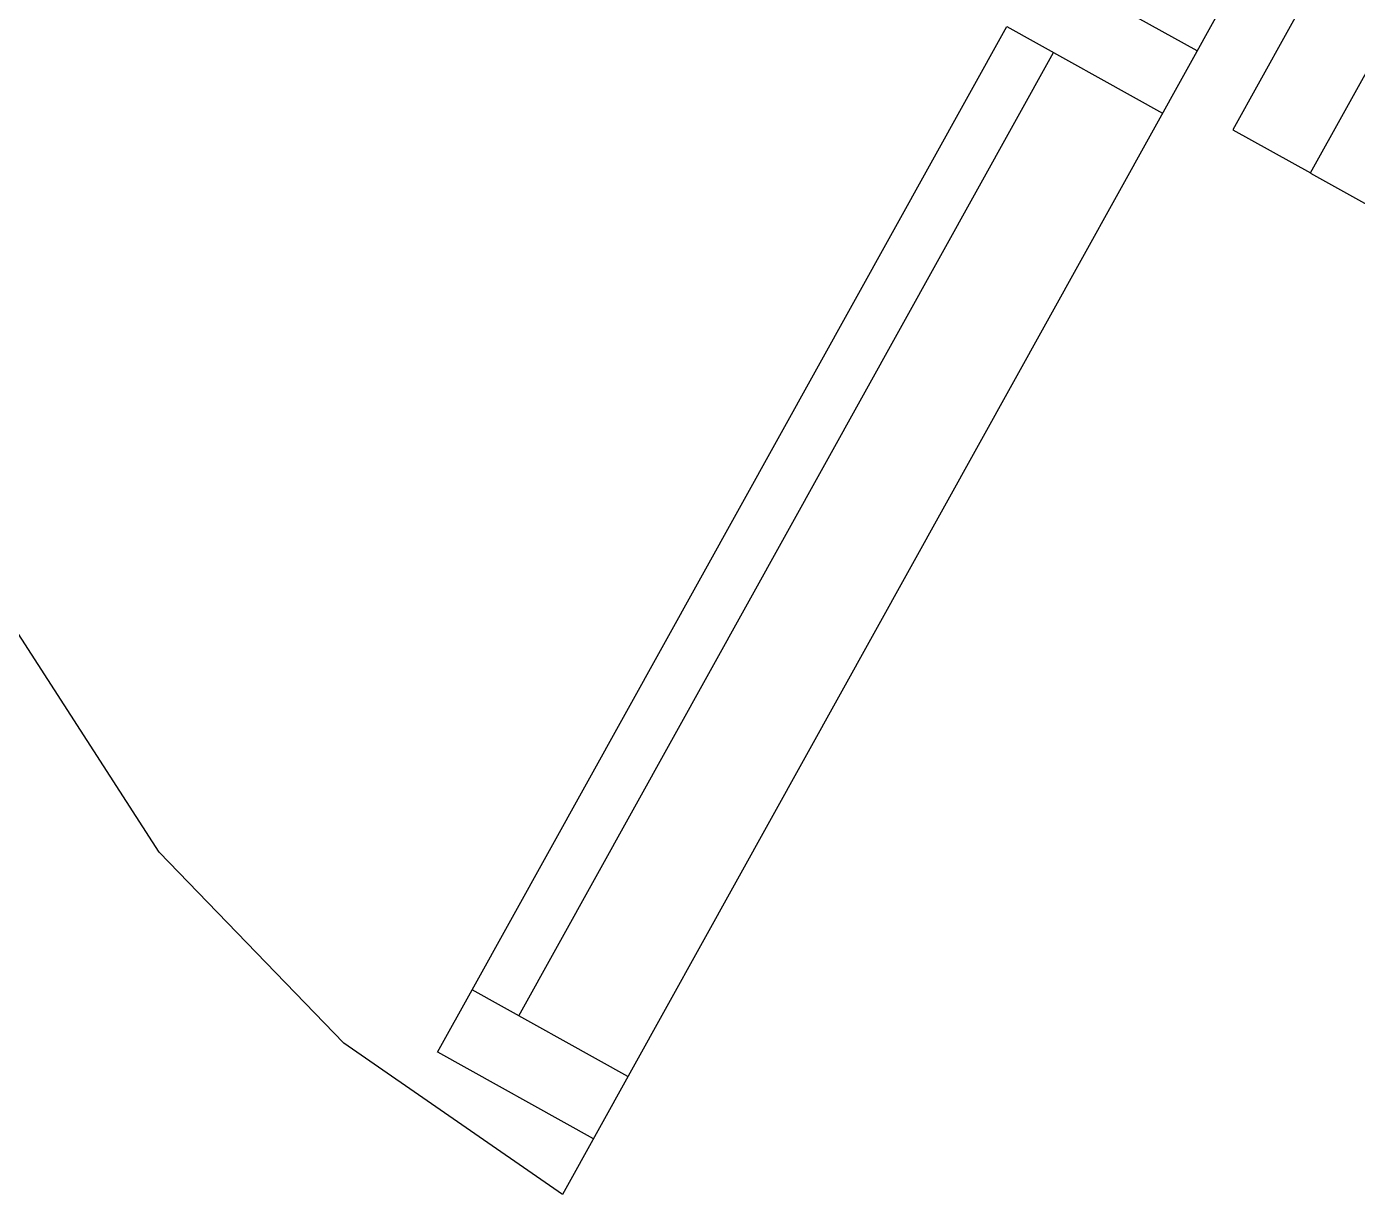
# Model space of a CAD drawing. Header units: metres. Extents: x 2.3 to 42.8, y 0.9 to 31.9.
# Drawn here: x 14.7151 to 15.0092, y 8.697 to 8.9551 of the extents above; entities that cross this region are included whole.
import ezdxf

# ---------------------------------------------------------------- set-up
doc = ezdxf.new("R2010")
doc.units = ezdxf.units.M
doc.layers.add('PARETI_STRUTTURE', color=7, linetype='Continuous')

msp = doc.modelspace()

# ---------------------------------------------------------------- linework, layer by layer
at = {"layer": 'PARETI_STRUTTURE'}
for points in [[(14.83353, 8.69704), (14.78521, 8.73045), (14.74435, 8.77264), (14.7125, 8.822), (14.69089, 8.87662), (14.68035, 8.9344), (14.68129, 8.99314), (14.69367, 9.05055), (14.71701, 9.10445), (14.6836, 9.05615), (14.64142, 9.01527), (14.59206, 8.98343), (14.53743, 8.96182), (14.47965, 8.95129), (14.42092, 8.95222), (14.3635, 8.96461), (14.3096, 8.98794)], [(14.97382, 8.94971), (14.93939, 8.96882)], [(14.97898, 8.959), (14.83352, 8.69704)], [(14.84799, 8.72311), (14.81357, 8.74222), (14.93174, 8.95505)], [(14.93175, 8.95505), (14.96618, 8.93594)], [(14.8239, 8.73649), (14.94207, 8.94932)], [(14.99891, 8.92271), (15.37388, 8.71452)], [(14.80593, 8.72845), (14.81357, 8.74222)], [(14.84035, 8.70934), (14.80594, 8.72845)]]:
    msp.add_lwpolyline(points, dxfattribs=at)
msp.add_lwpolyline([(15.04669, 9.00877), (15.02948, 9.01833), (14.98169, 8.93227), (14.99891, 8.92272)], close=True, dxfattribs=at)

doc.saveas('drawing.dxf')
